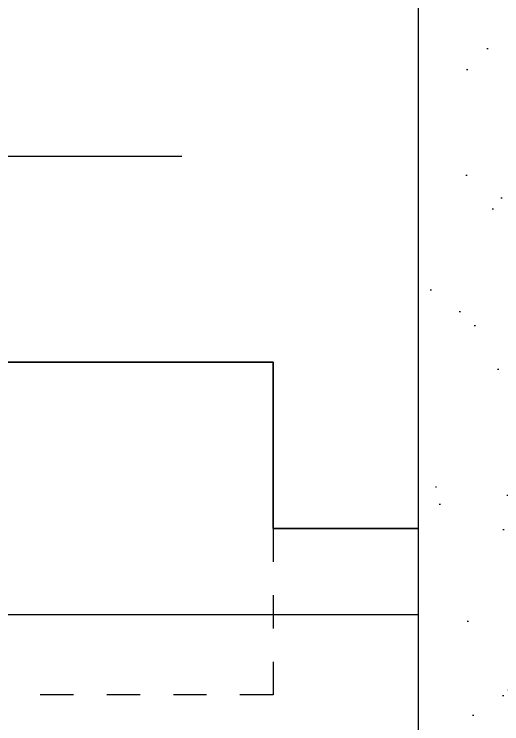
# Model space of a CAD drawing. Header units: inches. Extents: x 90.7 to 143.2, y -23.4 to 41.9.
# Drawn here: x 125.876 to 127.342, y 31.312 to 33.444 of the extents above; entities that cross this region are included whole.
import ezdxf

# ---------------------------------------------------------------- set-up
doc = ezdxf.new("R2010")
doc.units = ezdxf.units.IN
doc.header["$LTSCALE"] = 0.5
doc.header["$MEASUREMENT"] = 0
doc.linetypes.add('DASHED2', pattern=[0.375, 0.25, -0.125])
for name, color, linetype in [('HATCH', 12, 'Continuous'), ('LINE50', 5, 'Continuous'), ('LINE9', 9, 'Continuous')]:
    doc.layers.add(name, color=color, linetype=linetype)

msp = doc.modelspace()

# ---------------------------------------------------------------- hatches: boundary and pattern name
at = {"layer": 'HATCH'}
h = msp.add_hatch(dxfattribs=at)
h.set_pattern_fill('INSUL', color=256, scale=7, style=0)
h.set_pattern_definition([(180, (3050.6286, -365.1108), (0, 2.625), []), (180, (3050.6286, -364.2358), (0, 2.625), [0.875, -0.875]), (180, (3050.6286, -363.3608), (0, 2.625), [0.875, -0.875])])
h.paths.add_polyline_path([(127.0921, 40.8987), (124.4671, 40.8987), (124.4671, 31.8987), (125.1546, 31.8987), (125.1546, 32.3987), (126.6546, 32.3987), (126.6546, 31.8987), (127.0921, 31.8987)])
h = msp.add_hatch(dxfattribs=at)
h.set_pattern_fill('AR-SAND', color=256, scale=0.25, style=0)
h.set_pattern_definition([(37.5, (69.79107, -5.3555), (-0.0157483, 0.481706), [0, -0.38, 0, -0.425, 0, -0.40625]), (7.5, (69.79107, -5.3555), (0.442444, 0.7055365), [0, -0.205, 0, -0.3425, 0, -0.13125]), (327.5, (69.48357, -5.3555), (0.7785355, 0.0014148), [0, -0.125, 0, -0.45, 0, -0.5875]), (317.5, (69.4836, -5.3555), (0.7515317, 0.219419), [0, -0.0625, 0, -0.295, 0, -0.3375])])
h.paths.add_polyline_path([(127.5921, 40.8987), (127.0921, 40.8987), (127.0921, 23.7112), (127.5921, 23.7112)])
h = msp.add_hatch(dxfattribs=at)
h.set_pattern_fill('INSUL', color=256, scale=7, style=0)
h.set_pattern_definition([(180, (3050.6286, -383.1108), (0, 2.625), []), (180, (3050.6286, -382.2358), (0, 2.625), [0.875, -0.875]), (180, (3050.6286, -381.3608), (0, 2.625), [0.875, -0.875])])
h.paths.add_polyline_path([(124.4671, 21.8987), (127.0921, 21.8987), (127.0921, 31.8987), (126.6546, 31.8987), (126.6546, 32.3987), (125.1546, 32.3987), (125.1546, 31.8987), (124.4671, 31.8987)])

# ---------------------------------------------------------------- linework, layer by layer
at = {"layer": 'LINE50'}
for p, q in [((127.0921, 31.8987), (127.0921, 40.8987)), ((127.0921, 13.8987), (127.0921, 31.8987))]:
    msp.add_line(p, q, dxfattribs=at)
for points in [[(127.0921, 31.8987), (126.6546, 31.8987), (126.6546, 32.3987), (125.1546, 32.3987), (125.1546, 31.8987), (124.4671, 31.8987)], [(124.4671, 31.8987), (125.1546, 31.8987), (125.1546, 32.3987), (126.6546, 32.3987), (126.6546, 31.8987), (127.0921, 31.8987)]]:
    msp.add_lwpolyline(points, dxfattribs=at)
at = {"layer": 'LINE9', "linetype": 'DASHED2', "ltscale": 0.15}
msp.add_lwpolyline([(126.6546, 31.8987), (126.6546, 31.8987), (126.6546, 31.3987), (125.1546, 31.3987), (125.1546, 31.8987), (125.1546, 31.8987)], dxfattribs=at)

doc.saveas('drawing.dxf')
